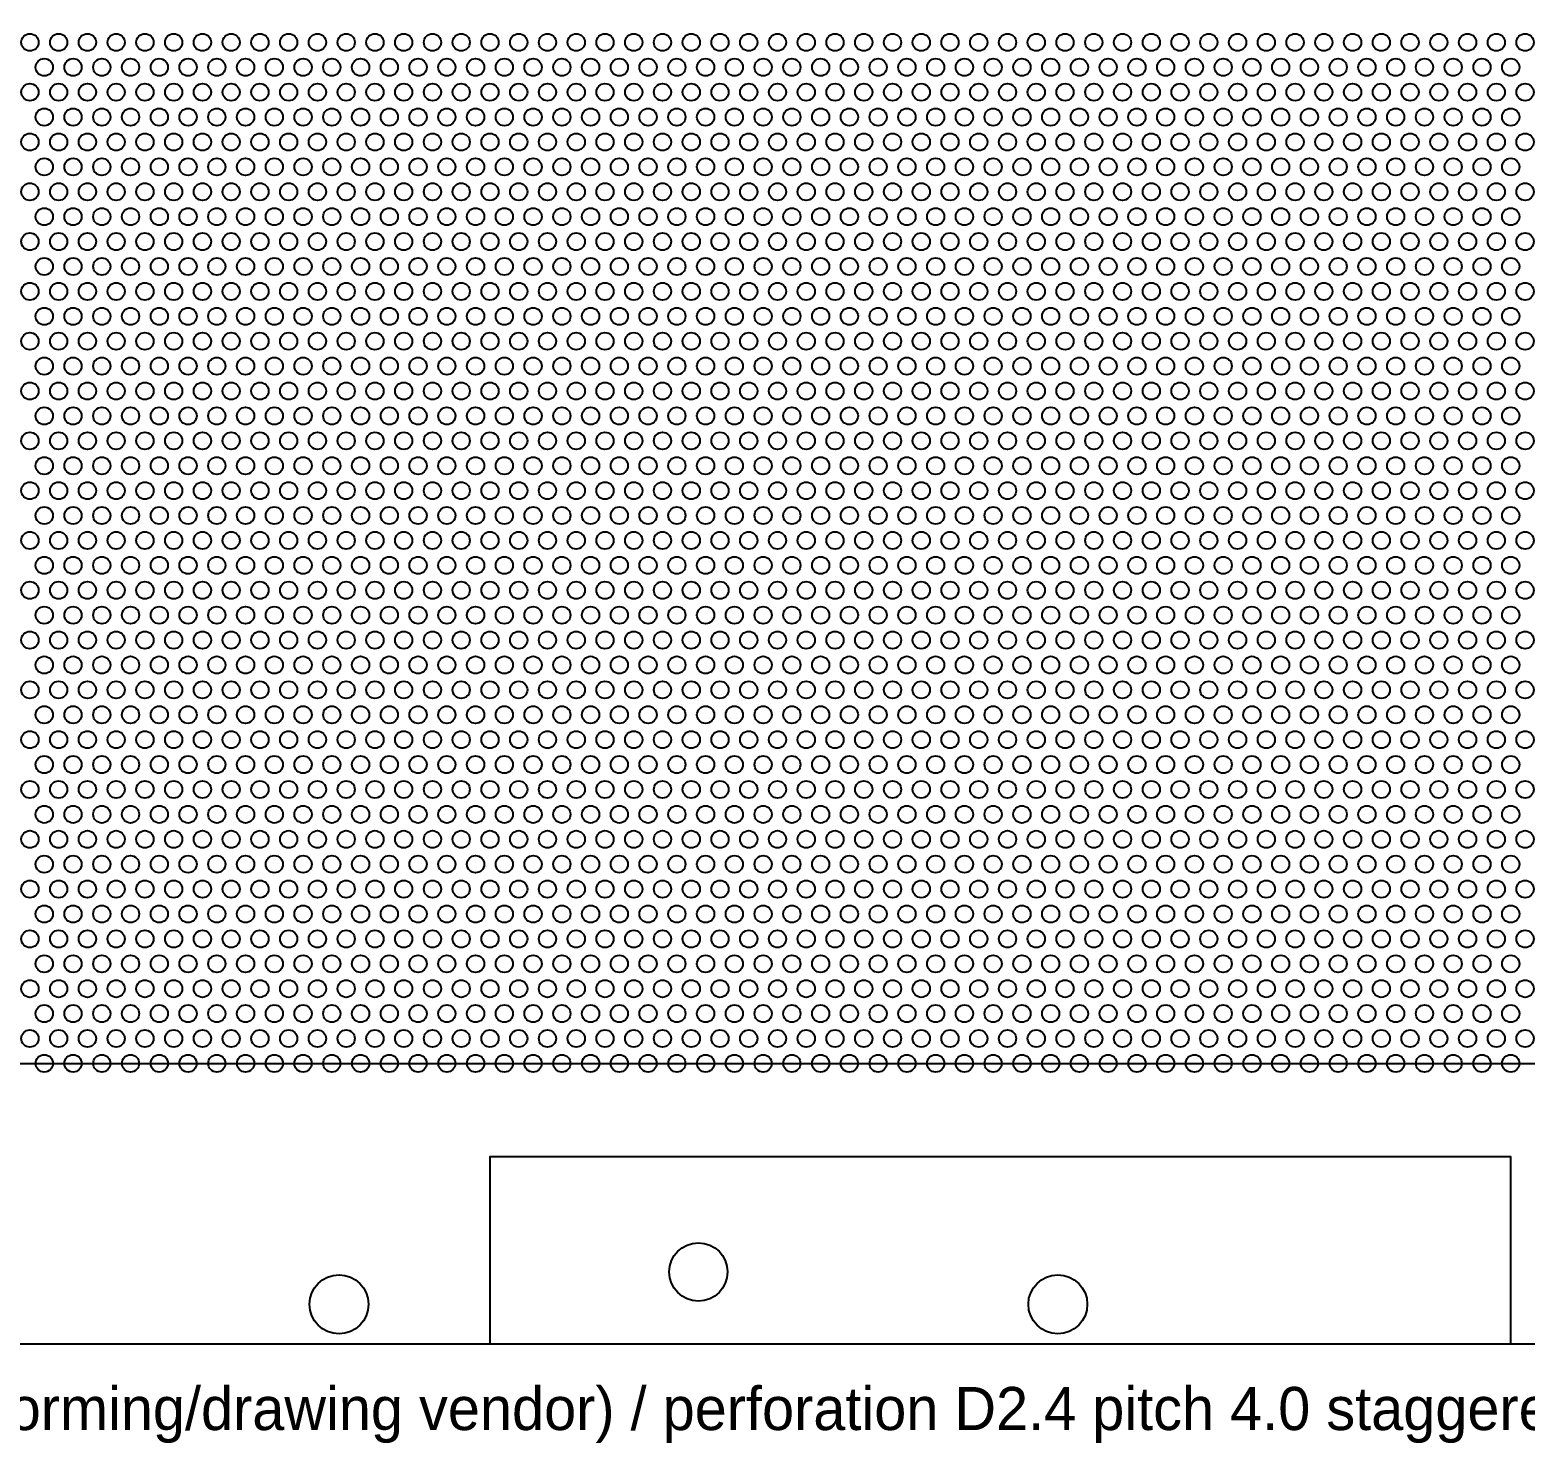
# Model space of a CAD drawing. Header units: millimetres. Extents: x 0 to 3090, y -14 to 415.
# Drawn here: x 2605 to 2813, y -13.8 to 182.8 of the extents above; entities that cross this region are included whole.
import ezdxf

# ---------------------------------------------------------------- set-up
doc = ezdxf.new("R2010")
doc.units = ezdxf.units.MM
for name, color, linetype in [('DOME_LATCH_HOOK_PIN', 3, 'Continuous'), ('DOME_MAGNET', 4, 'Continuous'), ('DOME_OUTLINE', 7, 'Continuous'), ('DOME_PERF_HOLES', 2, 'Continuous'), ('DOME_PERF_ZONE', 5, 'Continuous'), ('DOME_SLOTS', 1, 'Continuous'), ('TEXT_NOTE', 7, 'Continuous')]:
    doc.layers.add(name, color=color, linetype=linetype)

msp = doc.modelspace()

# ---------------------------------------------------------------- linework, layer by layer
at = {"layer": 'DOME_LATCH_HOOK_PIN'}
for centre in [(2648, 5.5), (2748, 5.5)]:
    msp.add_circle(centre, 4.1, dxfattribs=at)
at = {"layer": 'DOME_MAGNET'}
msp.add_circle((2698, 10), 4.05, dxfattribs=at)
at = {"layer": 'DOME_OUTLINE'}
msp.add_line((2450, 0), (2946, 0), dxfattribs=at)
at = {"layer": 'DOME_PERF_HOLES'}
for centre in [(2605, 181.024), (2609, 181.024), (2613, 181.024), (2617, 181.024), (2621, 181.024), (2625, 181.024), (2629, 181.024), (2633, 181.024), (2637, 181.024), (2641, 181.024), (2645, 181.024), (2649, 181.024), (2653, 181.024), (2657, 181.024), (2661, 181.024), (2665, 181.024), (2669, 181.024), (2673, 181.024), (2677, 181.024), (2681, 181.024), (2685, 181.024), (2689, 181.024), (2693, 181.024), (2697, 181.024), (2701, 181.024), (2705, 181.024), (2709, 181.024), (2713, 181.024), (2717, 181.024), (2721, 181.024), (2725, 181.024), (2729, 181.024), (2733, 181.024), (2737, 181.024), (2741, 181.024), (2745, 181.024), (2749, 181.024), (2753, 181.024), (2757, 181.024), (2761, 181.024), (2765, 181.024), (2769, 181.024), (2773, 181.024), (2777, 181.024), (2781, 181.024), (2785, 181.024), (2789, 181.024), (2793, 181.024), (2797, 181.024), (2801, 181.024), (2805, 181.024), (2809, 181.024), (2813, 181.024), (2607, 177.56), (2611, 177.56), (2615, 177.56), (2619, 177.56), (2623, 177.56), (2627, 177.56), (2631, 177.56), (2635, 177.56), (2639, 177.56), (2643, 177.56), (2647, 177.56), (2651, 177.56), (2655, 177.56), (2659, 177.56), (2663, 177.56), (2667, 177.56), (2671, 177.56), (2675, 177.56), (2679, 177.56), (2683, 177.56), (2687, 177.56), (2691, 177.56), (2695, 177.56), (2699, 177.56), (2703, 177.56), (2707, 177.56), (2711, 177.56), (2715, 177.56), (2719, 177.56), (2723, 177.56), (2727, 177.56), (2731, 177.56), (2735, 177.56), (2739, 177.56), (2743, 177.56), (2747, 177.56), (2751, 177.56), (2755, 177.56), (2759, 177.56), (2763, 177.56), (2767, 177.56), (2771, 177.56), (2775, 177.56), (2779, 177.56), (2783, 177.56), (2787, 177.56), (2791, 177.56), (2795, 177.56), (2799, 177.56), (2803, 177.56), (2807, 177.56), (2811, 177.56), (2605, 174.096), (2609, 174.096), (2613, 174.096), (2617, 174.096), (2621, 174.096), (2625, 174.096), (2629, 174.096), (2633, 174.096), (2637, 174.096), (2641, 174.096), (2645, 174.096), (2649, 174.096), (2653, 174.096), (2657, 174.096), (2661, 174.096), (2665, 174.096), (2669, 174.096), (2673, 174.096), (2677, 174.096), (2681, 174.096), (2685, 174.096), (2689, 174.096), (2693, 174.096), (2697, 174.096), (2701, 174.096), (2705, 174.096), (2709, 174.096), (2713, 174.096), (2717, 174.096), (2721, 174.096), (2725, 174.096), (2729, 174.096), (2733, 174.096), (2737, 174.096), (2741, 174.096), (2745, 174.096), (2749, 174.096), (2753, 174.096), (2757, 174.096), (2761, 174.096), (2765, 174.096), (2769, 174.096), (2773, 174.096), (2777, 174.096), (2781, 174.096), (2785, 174.096), (2789, 174.096), (2793, 174.096), (2797, 174.096), (2801, 174.096), (2805, 174.096), (2809, 174.096), (2813, 174.096), (2607, 170.632), (2611, 170.632), (2615, 170.632), (2619, 170.632), (2623, 170.632), (2627, 170.632), (2631, 170.632), (2635, 170.632), (2639, 170.632), (2643, 170.632), (2647, 170.632), (2651, 170.632), (2655, 170.632), (2659, 170.632), (2663, 170.632), (2667, 170.632), (2671, 170.632), (2675, 170.632), (2679, 170.632), (2683, 170.632), (2687, 170.632), (2691, 170.632), (2695, 170.632), (2699, 170.632), (2703, 170.632), (2707, 170.632), (2711, 170.632), (2715, 170.632), (2719, 170.632), (2723, 170.632), (2727, 170.632), (2731, 170.632), (2735, 170.632), (2739, 170.632), (2743, 170.632), (2747, 170.632), (2751, 170.632), (2755, 170.632), (2759, 170.632), (2763, 170.632), (2767, 170.632), (2771, 170.632), (2775, 170.632), (2779, 170.632), (2783, 170.632), (2787, 170.632), (2791, 170.632), (2795, 170.632), (2799, 170.632), (2803, 170.632), (2807, 170.632), (2811, 170.632), (2605, 167.168), (2609, 167.168), (2613, 167.168), (2617, 167.168), (2621, 167.168), (2625, 167.168), (2629, 167.168), (2633, 167.168), (2637, 167.168), (2641, 167.168), (2645, 167.168), (2649, 167.168), (2653, 167.168), (2657, 167.168), (2661, 167.168), (2665, 167.168), (2669, 167.168), (2673, 167.168), (2677, 167.168), (2681, 167.168), (2685, 167.168), (2689, 167.168), (2693, 167.168), (2697, 167.168), (2701, 167.168), (2705, 167.168), (2709, 167.168), (2713, 167.168), (2717, 167.168), (2721, 167.168), (2725, 167.168), (2729, 167.168), (2733, 167.168), (2737, 167.168), (2741, 167.168), (2745, 167.168), (2749, 167.168), (2753, 167.168), (2757, 167.168), (2761, 167.168), (2765, 167.168), (2769, 167.168), (2773, 167.168), (2777, 167.168), (2781, 167.168), (2785, 167.168), (2789, 167.168), (2793, 167.168), (2797, 167.168), (2801, 167.168), (2805, 167.168), (2809, 167.168), (2813, 167.168), (2607, 163.704), (2611, 163.704), (2615, 163.704), (2619, 163.704), (2623, 163.704), (2627, 163.704), (2631, 163.704), (2635, 163.704), (2639, 163.704), (2643, 163.704), (2647, 163.704), (2651, 163.704), (2655, 163.704), (2659, 163.704), (2663, 163.704), (2667, 163.704), (2671, 163.704), (2675, 163.704), (2679, 163.704), (2683, 163.704), (2687, 163.704), (2691, 163.704), (2695, 163.704), (2699, 163.704), (2703, 163.704), (2707, 163.704), (2711, 163.704), (2715, 163.704), (2719, 163.704), (2723, 163.704), (2727, 163.704), (2731, 163.704), (2735, 163.704), (2739, 163.704), (2743, 163.704), (2747, 163.704), (2751, 163.704), (2755, 163.704), (2759, 163.704), (2763, 163.704), (2767, 163.704), (2771, 163.704), (2775, 163.704), (2779, 163.704), (2783, 163.704), (2787, 163.704), (2791, 163.704), (2795, 163.704), (2799, 163.704), (2803, 163.704), (2807, 163.704), (2811, 163.704), (2605, 160.24), (2609, 160.24), (2613, 160.24), (2617, 160.24), (2621, 160.24), (2625, 160.24), (2629, 160.24), (2633, 160.24), (2637, 160.24), (2641, 160.24), (2645, 160.24), (2649, 160.24), (2653, 160.24), (2657, 160.24), (2661, 160.24), (2665, 160.24), (2669, 160.24), (2673, 160.24), (2677, 160.24), (2681, 160.24), (2685, 160.24), (2689, 160.24), (2693, 160.24), (2697, 160.24), (2701, 160.24), (2705, 160.24), (2709, 160.24), (2713, 160.24), (2717, 160.24), (2721, 160.24), (2725, 160.24), (2729, 160.24), (2733, 160.24), (2737, 160.24), (2741, 160.24), (2745, 160.24), (2749, 160.24), (2753, 160.24), (2757, 160.24), (2761, 160.24), (2765, 160.24), (2769, 160.24), (2773, 160.24), (2777, 160.24), (2781, 160.24), (2785, 160.24), (2789, 160.24), (2793, 160.24), (2797, 160.24), (2801, 160.24), (2805, 160.24), (2809, 160.24), (2813, 160.24), (2607, 156.776), (2611, 156.776), (2615, 156.776), (2619, 156.776), (2623, 156.776), (2627, 156.776), (2631, 156.776), (2635, 156.776), (2639, 156.776), (2643, 156.776), (2647, 156.776), (2651, 156.776), (2655, 156.776), (2659, 156.776), (2663, 156.776), (2667, 156.776), (2671, 156.776), (2675, 156.776), (2679, 156.776), (2683, 156.776), (2687, 156.776), (2691, 156.776), (2695, 156.776), (2699, 156.776), (2703, 156.776), (2707, 156.776), (2711, 156.776), (2715, 156.776), (2719, 156.776), (2723, 156.776), (2727, 156.776), (2731, 156.776), (2735, 156.776), (2739, 156.776), (2743, 156.776), (2747, 156.776), (2751, 156.776), (2755, 156.776), (2759, 156.776), (2763, 156.776), (2767, 156.776), (2771, 156.776), (2775, 156.776), (2779, 156.776), (2783, 156.776), (2787, 156.776), (2791, 156.776), (2795, 156.776), (2799, 156.776), (2803, 156.776), (2807, 156.776), (2811, 156.776), (2605, 153.312), (2609, 153.312), (2613, 153.312), (2617, 153.312), (2621, 153.312), (2625, 153.312), (2629, 153.312), (2633, 153.312), (2637, 153.312), (2641, 153.312), (2645, 153.312), (2649, 153.312), (2653, 153.312), (2657, 153.312), (2661, 153.312), (2665, 153.312), (2669, 153.312), (2673, 153.312), (2677, 153.312), (2681, 153.312), (2685, 153.312), (2689, 153.312), (2693, 153.312), (2697, 153.312), (2701, 153.312), (2705, 153.312), (2709, 153.312), (2713, 153.312), (2717, 153.312), (2721, 153.312), (2725, 153.312), (2729, 153.312), (2733, 153.312), (2737, 153.312), (2741, 153.312), (2745, 153.312), (2749, 153.312), (2753, 153.312), (2757, 153.312), (2761, 153.312), (2765, 153.312), (2769, 153.312), (2773, 153.312), (2777, 153.312), (2781, 153.312), (2785, 153.312), (2789, 153.312), (2793, 153.312), (2797, 153.312), (2801, 153.312), (2805, 153.312), (2809, 153.312), (2813, 153.312), (2607, 149.848), (2611, 149.848), (2615, 149.848), (2619, 149.848), (2623, 149.848), (2627, 149.848), (2631, 149.848), (2635, 149.848), (2639, 149.848), (2643, 149.848), (2647, 149.848), (2651, 149.848), (2655, 149.848), (2659, 149.848), (2663, 149.848), (2667, 149.848), (2671, 149.848), (2675, 149.848), (2679, 149.848), (2683, 149.848), (2687, 149.848), (2691, 149.848), (2695, 149.848), (2699, 149.848), (2703, 149.848), (2707, 149.848), (2711, 149.848), (2715, 149.848), (2719, 149.848), (2723, 149.848), (2727, 149.848), (2731, 149.848), (2735, 149.848), (2739, 149.848), (2743, 149.848), (2747, 149.848), (2751, 149.848), (2755, 149.848), (2759, 149.848), (2763, 149.848), (2767, 149.848), (2771, 149.848), (2775, 149.848), (2779, 149.848), (2783, 149.848), (2787, 149.848), (2791, 149.848), (2795, 149.848), (2799, 149.848), (2803, 149.848), (2807, 149.848), (2811, 149.848), (2605, 146.384), (2609, 146.384), (2613, 146.384), (2617, 146.384), (2621, 146.384), (2625, 146.384), (2629, 146.384), (2633, 146.384), (2637, 146.384), (2641, 146.384), (2645, 146.384), (2649, 146.384), (2653, 146.384), (2657, 146.384), (2661, 146.384), (2665, 146.384), (2669, 146.384), (2673, 146.384), (2677, 146.384), (2681, 146.384), (2685, 146.384), (2689, 146.384), (2693, 146.384), (2697, 146.384), (2701, 146.384), (2705, 146.384), (2709, 146.384), (2713, 146.384), (2717, 146.384), (2721, 146.384), (2725, 146.384), (2729, 146.384), (2733, 146.384), (2737, 146.384), (2741, 146.384), (2745, 146.384), (2749, 146.384), (2753, 146.384), (2757, 146.384), (2761, 146.384), (2765, 146.384), (2769, 146.384), (2773, 146.384), (2777, 146.384), (2781, 146.384), (2785, 146.384), (2789, 146.384), (2793, 146.384), (2797, 146.384), (2801, 146.384), (2805, 146.384), (2809, 146.384), (2813, 146.384), (2607, 142.92), (2611, 142.92), (2615, 142.92), (2619, 142.92), (2623, 142.92), (2627, 142.92), (2631, 142.92), (2635, 142.92), (2639, 142.92), (2643, 142.92), (2647, 142.92), (2651, 142.92), (2655, 142.92), (2659, 142.92), (2663, 142.92), (2667, 142.92), (2671, 142.92), (2675, 142.92), (2679, 142.92), (2683, 142.92), (2687, 142.92), (2691, 142.92), (2695, 142.92), (2699, 142.92), (2703, 142.92), (2707, 142.92), (2711, 142.92), (2715, 142.92), (2719, 142.92), (2723, 142.92), (2727, 142.92), (2731, 142.92), (2735, 142.92), (2739, 142.92), (2743, 142.92), (2747, 142.92), (2751, 142.92), (2755, 142.92), (2759, 142.92), (2763, 142.92), (2767, 142.92), (2771, 142.92), (2775, 142.92), (2779, 142.92), (2783, 142.92), (2787, 142.92), (2791, 142.92), (2795, 142.92), (2799, 142.92), (2803, 142.92), (2807, 142.92), (2811, 142.92), (2605, 139.456), (2609, 139.456), (2613, 139.456), (2617, 139.456), (2621, 139.456), (2625, 139.456), (2629, 139.456), (2633, 139.456), (2637, 139.456), (2641, 139.456), (2645, 139.456), (2649, 139.456), (2653, 139.456), (2657, 139.456), (2661, 139.456), (2665, 139.456), (2669, 139.456), (2673, 139.456), (2677, 139.456), (2681, 139.456), (2685, 139.456), (2689, 139.456), (2693, 139.456), (2697, 139.456), (2701, 139.456), (2705, 139.456), (2709, 139.456), (2713, 139.456), (2717, 139.456), (2721, 139.456), (2725, 139.456), (2729, 139.456), (2733, 139.456), (2737, 139.456), (2741, 139.456), (2745, 139.456), (2749, 139.456), (2753, 139.456), (2757, 139.456), (2761, 139.456), (2765, 139.456), (2769, 139.456), (2773, 139.456), (2777, 139.456), (2781, 139.456), (2785, 139.456), (2789, 139.456), (2793, 139.456), (2797, 139.456), (2801, 139.456), (2805, 139.456), (2809, 139.456), (2813, 139.456), (2607, 135.992), (2611, 135.992), (2615, 135.992), (2619, 135.992), (2623, 135.992), (2627, 135.992), (2631, 135.992), (2635, 135.992), (2639, 135.992), (2643, 135.992), (2647, 135.992), (2651, 135.992), (2655, 135.992), (2659, 135.992), (2663, 135.992), (2667, 135.992), (2671, 135.992), (2675, 135.992), (2679, 135.992), (2683, 135.992), (2687, 135.992), (2691, 135.992), (2695, 135.992), (2699, 135.992), (2703, 135.992), (2707, 135.992), (2711, 135.992), (2715, 135.992), (2719, 135.992), (2723, 135.992), (2727, 135.992), (2731, 135.992), (2735, 135.992), (2739, 135.992), (2743, 135.992), (2747, 135.992), (2751, 135.992), (2755, 135.992), (2759, 135.992), (2763, 135.992), (2767, 135.992), (2771, 135.992), (2775, 135.992), (2779, 135.992), (2783, 135.992), (2787, 135.992), (2791, 135.992), (2795, 135.992), (2799, 135.992), (2803, 135.992), (2807, 135.992), (2811, 135.992), (2605, 132.528), (2609, 132.528), (2613, 132.528), (2617, 132.528), (2621, 132.528), (2625, 132.528), (2629, 132.528), (2633, 132.528), (2637, 132.528), (2641, 132.528), (2645, 132.528), (2649, 132.528), (2653, 132.528), (2657, 132.528), (2661, 132.528), (2665, 132.528), (2669, 132.528), (2673, 132.528), (2677, 132.528), (2681, 132.528), (2685, 132.528), (2689, 132.528), (2693, 132.528), (2697, 132.528), (2701, 132.528), (2705, 132.528), (2709, 132.528), (2713, 132.528), (2717, 132.528), (2721, 132.528), (2725, 132.528), (2729, 132.528), (2733, 132.528), (2737, 132.528), (2741, 132.528), (2745, 132.528), (2749, 132.528), (2753, 132.528), (2757, 132.528), (2761, 132.528), (2765, 132.528), (2769, 132.528), (2773, 132.528), (2777, 132.528), (2781, 132.528), (2785, 132.528), (2789, 132.528), (2793, 132.528), (2797, 132.528), (2801, 132.528), (2805, 132.528), (2809, 132.528), (2813, 132.528), (2607, 129.064), (2611, 129.064), (2615, 129.064), (2619, 129.064), (2623, 129.064), (2627, 129.064), (2631, 129.064), (2635, 129.064), (2639, 129.064), (2643, 129.064), (2647, 129.064), (2651, 129.064), (2655, 129.064), (2659, 129.064), (2663, 129.064), (2667, 129.064), (2671, 129.064), (2675, 129.064), (2679, 129.064), (2683, 129.064), (2687, 129.064), (2691, 129.064), (2695, 129.064), (2699, 129.064), (2703, 129.064), (2707, 129.064), (2711, 129.064), (2715, 129.064), (2719, 129.064), (2723, 129.064), (2727, 129.064), (2731, 129.064), (2735, 129.064), (2739, 129.064), (2743, 129.064), (2747, 129.064), (2751, 129.064), (2755, 129.064), (2759, 129.064), (2763, 129.064), (2767, 129.064), (2771, 129.064), (2775, 129.064), (2779, 129.064), (2783, 129.064), (2787, 129.064), (2791, 129.064), (2795, 129.064), (2799, 129.064), (2803, 129.064), (2807, 129.064), (2811, 129.064), (2605, 125.6), (2609, 125.6), (2613, 125.6), (2617, 125.6), (2621, 125.6), (2625, 125.6), (2629, 125.6), (2633, 125.6), (2637, 125.6), (2641, 125.6), (2645, 125.6), (2649, 125.6), (2653, 125.6), (2657, 125.6), (2661, 125.6), (2665, 125.6), (2669, 125.6), (2673, 125.6), (2677, 125.6), (2681, 125.6), (2685, 125.6), (2689, 125.6), (2693, 125.6), (2697, 125.6), (2701, 125.6), (2705, 125.6), (2709, 125.6), (2713, 125.6), (2717, 125.6), (2721, 125.6), (2725, 125.6), (2729, 125.6), (2733, 125.6), (2737, 125.6), (2741, 125.6), (2745, 125.6), (2749, 125.6), (2753, 125.6), (2757, 125.6), (2761, 125.6), (2765, 125.6), (2769, 125.6), (2773, 125.6), (2777, 125.6), (2781, 125.6), (2785, 125.6), (2789, 125.6), (2793, 125.6), (2797, 125.6), (2801, 125.6), (2805, 125.6), (2809, 125.6), (2813, 125.6), (2607, 122.136), (2611, 122.136), (2615, 122.136), (2619, 122.136), (2623, 122.136), (2627, 122.136), (2631, 122.136), (2635, 122.136), (2639, 122.136), (2643, 122.136), (2647, 122.136), (2651, 122.136), (2655, 122.136), (2659, 122.136), (2663, 122.136), (2667, 122.136), (2671, 122.136), (2675, 122.136), (2679, 122.136), (2683, 122.136), (2687, 122.136), (2691, 122.136), (2695, 122.136), (2699, 122.136), (2703, 122.136), (2707, 122.136), (2711, 122.136), (2715, 122.136), (2719, 122.136), (2723, 122.136), (2727, 122.136), (2731, 122.136), (2735, 122.136), (2739, 122.136), (2743, 122.136), (2747, 122.136), (2751, 122.136), (2755, 122.136), (2759, 122.136), (2763, 122.136), (2767, 122.136), (2771, 122.136), (2775, 122.136), (2779, 122.136), (2783, 122.136), (2787, 122.136), (2791, 122.136), (2795, 122.136), (2799, 122.136), (2803, 122.136), (2807, 122.136), (2811, 122.136), (2605, 118.672), (2609, 118.672), (2613, 118.672), (2617, 118.672), (2621, 118.672), (2625, 118.672), (2629, 118.672), (2633, 118.672), (2637, 118.672), (2641, 118.672), (2645, 118.672), (2649, 118.672), (2653, 118.672), (2657, 118.672), (2661, 118.672), (2665, 118.672), (2669, 118.672), (2673, 118.672), (2677, 118.672), (2681, 118.672), (2685, 118.672), (2689, 118.672), (2693, 118.672), (2697, 118.672), (2701, 118.672), (2705, 118.672), (2709, 118.672), (2713, 118.672), (2717, 118.672), (2721, 118.672), (2725, 118.672), (2729, 118.672), (2733, 118.672), (2737, 118.672), (2741, 118.672), (2745, 118.672), (2749, 118.672), (2753, 118.672), (2757, 118.672), (2761, 118.672), (2765, 118.672), (2769, 118.672), (2773, 118.672), (2777, 118.672), (2781, 118.672), (2785, 118.672), (2789, 118.672), (2793, 118.672), (2797, 118.672), (2801, 118.672), (2805, 118.672), (2809, 118.672), (2813, 118.672), (2607, 115.208), (2611, 115.208), (2615, 115.208), (2619, 115.208), (2623, 115.208), (2627, 115.208), (2631, 115.208), (2635, 115.208), (2639, 115.208), (2643, 115.208), (2647, 115.208), (2651, 115.208), (2655, 115.208), (2659, 115.208), (2663, 115.208), (2667, 115.208), (2671, 115.208), (2675, 115.208), (2679, 115.208), (2683, 115.208), (2687, 115.208), (2691, 115.208), (2695, 115.208), (2699, 115.208), (2703, 115.208), (2707, 115.208), (2711, 115.208), (2715, 115.208), (2719, 115.208), (2723, 115.208), (2727, 115.208), (2731, 115.208), (2735, 115.208), (2739, 115.208), (2743, 115.208), (2747, 115.208), (2751, 115.208), (2755, 115.208), (2759, 115.208), (2763, 115.208), (2767, 115.208), (2771, 115.208), (2775, 115.208), (2779, 115.208), (2783, 115.208), (2787, 115.208), (2791, 115.208), (2795, 115.208), (2799, 115.208), (2803, 115.208), (2807, 115.208), (2811, 115.208), (2605, 111.744), (2609, 111.744), (2613, 111.744), (2617, 111.744), (2621, 111.744), (2625, 111.744), (2629, 111.744), (2633, 111.744), (2637, 111.744), (2641, 111.744), (2645, 111.744), (2649, 111.744), (2653, 111.744), (2657, 111.744), (2661, 111.744), (2665, 111.744), (2669, 111.744), (2673, 111.744), (2677, 111.744), (2681, 111.744), (2685, 111.744), (2689, 111.744), (2693, 111.744), (2697, 111.744), (2701, 111.744), (2705, 111.744), (2709, 111.744), (2713, 111.744), (2717, 111.744), (2721, 111.744), (2725, 111.744), (2729, 111.744), (2733, 111.744), (2737, 111.744), (2741, 111.744), (2745, 111.744), (2749, 111.744), (2753, 111.744), (2757, 111.744), (2761, 111.744), (2765, 111.744), (2769, 111.744), (2773, 111.744), (2777, 111.744), (2781, 111.744), (2785, 111.744), (2789, 111.744), (2793, 111.744), (2797, 111.744), (2801, 111.744), (2805, 111.744), (2809, 111.744), (2813, 111.744), (2607, 108.28), (2611, 108.28), (2615, 108.28), (2619, 108.28), (2623, 108.28), (2627, 108.28), (2631, 108.28), (2635, 108.28), (2639, 108.28), (2643, 108.28), (2647, 108.28), (2651, 108.28), (2655, 108.28), (2659, 108.28), (2663, 108.28), (2667, 108.28), (2671, 108.28), (2675, 108.28), (2679, 108.28), (2683, 108.28), (2687, 108.28), (2691, 108.28), (2695, 108.28), (2699, 108.28), (2703, 108.28), (2707, 108.28), (2711, 108.28), (2715, 108.28), (2719, 108.28), (2723, 108.28), (2727, 108.28), (2731, 108.28), (2735, 108.28), (2739, 108.28), (2743, 108.28), (2747, 108.28), (2751, 108.28), (2755, 108.28), (2759, 108.28), (2763, 108.28), (2767, 108.28), (2771, 108.28), (2775, 108.28), (2779, 108.28), (2783, 108.28), (2787, 108.28), (2791, 108.28), (2795, 108.28), (2799, 108.28), (2803, 108.28), (2807, 108.28), (2811, 108.28), (2605, 104.816), (2609, 104.816), (2613, 104.816), (2617, 104.816), (2621, 104.816), (2625, 104.816), (2629, 104.816), (2633, 104.816), (2637, 104.816), (2641, 104.816), (2645, 104.816), (2649, 104.816), (2653, 104.816), (2657, 104.816), (2661, 104.816), (2665, 104.816), (2669, 104.816), (2673, 104.816), (2677, 104.816), (2681, 104.816), (2685, 104.816), (2689, 104.816), (2693, 104.816), (2697, 104.816), (2701, 104.816), (2705, 104.816), (2709, 104.816), (2713, 104.816), (2717, 104.816), (2721, 104.816), (2725, 104.816), (2729, 104.816), (2733, 104.816), (2737, 104.816), (2741, 104.816), (2745, 104.816), (2749, 104.816), (2753, 104.816), (2757, 104.816), (2761, 104.816), (2765, 104.816), (2769, 104.816), (2773, 104.816), (2777, 104.816), (2781, 104.816), (2785, 104.816), (2789, 104.816), (2793, 104.816), (2797, 104.816), (2801, 104.816), (2805, 104.816), (2809, 104.816), (2813, 104.816), (2607, 101.352), (2611, 101.352), (2615, 101.352), (2619, 101.352), (2623, 101.352), (2627, 101.352), (2631, 101.352), (2635, 101.352), (2639, 101.352), (2643, 101.352), (2647, 101.352), (2651, 101.352), (2655, 101.352), (2659, 101.352), (2663, 101.352), (2667, 101.352), (2671, 101.352), (2675, 101.352), (2679, 101.352), (2683, 101.352), (2687, 101.352), (2691, 101.352), (2695, 101.352), (2699, 101.352), (2703, 101.352), (2707, 101.352), (2711, 101.352), (2715, 101.352), (2719, 101.352), (2723, 101.352), (2727, 101.352), (2731, 101.352), (2735, 101.352), (2739, 101.352), (2743, 101.352), (2747, 101.352), (2751, 101.352), (2755, 101.352), (2759, 101.352), (2763, 101.352), (2767, 101.352), (2771, 101.352), (2775, 101.352), (2779, 101.352), (2783, 101.352), (2787, 101.352), (2791, 101.352), (2795, 101.352), (2799, 101.352), (2803, 101.352), (2807, 101.352), (2811, 101.352), (2605, 97.888), (2609, 97.888), (2613, 97.888), (2617, 97.888), (2621, 97.888), (2625, 97.888), (2629, 97.888), (2633, 97.888), (2637, 97.888), (2641, 97.888), (2645, 97.888), (2649, 97.888), (2653, 97.888), (2657, 97.888), (2661, 97.888), (2665, 97.888), (2669, 97.888), (2673, 97.888), (2677, 97.888), (2681, 97.888), (2685, 97.888), (2689, 97.888), (2693, 97.888), (2697, 97.888), (2701, 97.888), (2705, 97.888), (2709, 97.888), (2713, 97.888), (2717, 97.888), (2721, 97.888), (2725, 97.888), (2729, 97.888), (2733, 97.888), (2737, 97.888), (2741, 97.888), (2745, 97.888), (2749, 97.888), (2753, 97.888), (2757, 97.888), (2761, 97.888), (2765, 97.888), (2769, 97.888), (2773, 97.888), (2777, 97.888), (2781, 97.888), (2785, 97.888), (2789, 97.888), (2793, 97.888), (2797, 97.888), (2801, 97.888), (2805, 97.888), (2809, 97.888), (2813, 97.888), (2607, 94.424), (2611, 94.424), (2615, 94.424), (2619, 94.424), (2623, 94.424), (2627, 94.424), (2631, 94.424), (2635, 94.424), (2639, 94.424), (2643, 94.424), (2647, 94.424), (2651, 94.424), (2655, 94.424), (2659, 94.424), (2663, 94.424), (2667, 94.424), (2671, 94.424), (2675, 94.424), (2679, 94.424), (2683, 94.424), (2687, 94.424), (2691, 94.424), (2695, 94.424), (2699, 94.424), (2703, 94.424), (2707, 94.424), (2711, 94.424), (2715, 94.424), (2719, 94.424), (2723, 94.424), (2727, 94.424), (2731, 94.424), (2735, 94.424), (2739, 94.424), (2743, 94.424), (2747, 94.424), (2751, 94.424), (2755, 94.424), (2759, 94.424), (2763, 94.424), (2767, 94.424), (2771, 94.424), (2775, 94.424), (2779, 94.424), (2783, 94.424), (2787, 94.424), (2791, 94.424), (2795, 94.424), (2799, 94.424), (2803, 94.424), (2807, 94.424), (2811, 94.424), (2605, 90.96), (2609, 90.96), (2613, 90.96), (2617, 90.96), (2621, 90.96), (2625, 90.96), (2629, 90.96), (2633, 90.96), (2637, 90.96), (2641, 90.96), (2645, 90.96), (2649, 90.96), (2653, 90.96), (2657, 90.96), (2661, 90.96), (2665, 90.96), (2669, 90.96), (2673, 90.96), (2677, 90.96), (2681, 90.96), (2685, 90.96), (2689, 90.96), (2693, 90.96), (2697, 90.96), (2701, 90.96), (2705, 90.96), (2709, 90.96), (2713, 90.96), (2717, 90.96), (2721, 90.96), (2725, 90.96), (2729, 90.96), (2733, 90.96), (2737, 90.96), (2741, 90.96), (2745, 90.96), (2749, 90.96), (2753, 90.96), (2757, 90.96), (2761, 90.96), (2765, 90.96), (2769, 90.96), (2773, 90.96), (2777, 90.96), (2781, 90.96), (2785, 90.96), (2789, 90.96), (2793, 90.96), (2797, 90.96), (2801, 90.96), (2805, 90.96), (2809, 90.96), (2813, 90.96), (2607, 87.496), (2611, 87.496), (2615, 87.496), (2619, 87.496), (2623, 87.496), (2627, 87.496), (2631, 87.496), (2635, 87.496), (2639, 87.496), (2643, 87.496), (2647, 87.496), (2651, 87.496), (2655, 87.496), (2659, 87.496), (2663, 87.496), (2667, 87.496), (2671, 87.496), (2675, 87.496), (2679, 87.496), (2683, 87.496), (2687, 87.496), (2691, 87.496), (2695, 87.496), (2699, 87.496), (2703, 87.496), (2707, 87.496), (2711, 87.496), (2715, 87.496), (2719, 87.496), (2723, 87.496), (2727, 87.496), (2731, 87.496), (2735, 87.496), (2739, 87.496), (2743, 87.496), (2747, 87.496), (2751, 87.496), (2755, 87.496), (2759, 87.496), (2763, 87.496), (2767, 87.496), (2771, 87.496), (2775, 87.496), (2779, 87.496), (2783, 87.496), (2787, 87.496), (2791, 87.496), (2795, 87.496), (2799, 87.496), (2803, 87.496), (2807, 87.496), (2811, 87.496), (2605, 84.032), (2609, 84.032), (2613, 84.032), (2617, 84.032), (2621, 84.032), (2625, 84.032), (2629, 84.032), (2633, 84.032), (2637, 84.032), (2641, 84.032), (2645, 84.032), (2649, 84.032), (2653, 84.032), (2657, 84.032), (2661, 84.032), (2665, 84.032), (2669, 84.032), (2673, 84.032), (2677, 84.032), (2681, 84.032), (2685, 84.032), (2689, 84.032), (2693, 84.032), (2697, 84.032), (2701, 84.032), (2705, 84.032), (2709, 84.032), (2713, 84.032), (2717, 84.032), (2721, 84.032), (2725, 84.032), (2729, 84.032), (2733, 84.032), (2737, 84.032), (2741, 84.032), (2745, 84.032), (2749, 84.032), (2753, 84.032), (2757, 84.032), (2761, 84.032), (2765, 84.032), (2769, 84.032), (2773, 84.032), (2777, 84.032), (2781, 84.032), (2785, 84.032), (2789, 84.032), (2793, 84.032), (2797, 84.032), (2801, 84.032), (2805, 84.032), (2809, 84.032), (2813, 84.032), (2607, 80.568), (2611, 80.568), (2615, 80.568), (2619, 80.568), (2623, 80.568), (2627, 80.568), (2631, 80.568), (2635, 80.568), (2639, 80.568), (2643, 80.568), (2647, 80.568), (2651, 80.568), (2655, 80.568), (2659, 80.568), (2663, 80.568), (2667, 80.568), (2671, 80.568), (2675, 80.568), (2679, 80.568), (2683, 80.568), (2687, 80.568), (2691, 80.568), (2695, 80.568), (2699, 80.568), (2703, 80.568), (2707, 80.568), (2711, 80.568), (2715, 80.568), (2719, 80.568), (2723, 80.568), (2727, 80.568), (2731, 80.568), (2735, 80.568), (2739, 80.568), (2743, 80.568), (2747, 80.568), (2751, 80.568), (2755, 80.568), (2759, 80.568), (2763, 80.568), (2767, 80.568), (2771, 80.568), (2775, 80.568), (2779, 80.568), (2783, 80.568), (2787, 80.568), (2791, 80.568), (2795, 80.568), (2799, 80.568), (2803, 80.568), (2807, 80.568), (2811, 80.568), (2605, 77.104), (2609, 77.104), (2613, 77.104), (2617, 77.104), (2621, 77.104), (2625, 77.104), (2629, 77.104), (2633, 77.104), (2637, 77.104), (2641, 77.104), (2645, 77.104), (2649, 77.104), (2653, 77.104), (2657, 77.104), (2661, 77.104), (2665, 77.104), (2669, 77.104), (2673, 77.104), (2677, 77.104), (2681, 77.104), (2685, 77.104), (2689, 77.104), (2693, 77.104), (2697, 77.104), (2701, 77.104), (2705, 77.104), (2709, 77.104), (2713, 77.104), (2717, 77.104), (2721, 77.104), (2725, 77.104), (2729, 77.104), (2733, 77.104), (2737, 77.104), (2741, 77.104), (2745, 77.104), (2749, 77.104), (2753, 77.104), (2757, 77.104), (2761, 77.104), (2765, 77.104), (2769, 77.104), (2773, 77.104), (2777, 77.104), (2781, 77.104), (2785, 77.104), (2789, 77.104), (2793, 77.104), (2797, 77.104), (2801, 77.104), (2805, 77.104), (2809, 77.104), (2813, 77.104), (2607, 73.64), (2611, 73.64), (2615, 73.64), (2619, 73.64), (2623, 73.64), (2627, 73.64), (2631, 73.64), (2635, 73.64), (2639, 73.64), (2643, 73.64), (2647, 73.64), (2651, 73.64), (2655, 73.64), (2659, 73.64), (2663, 73.64), (2667, 73.64), (2671, 73.64), (2675, 73.64), (2679, 73.64), (2683, 73.64), (2687, 73.64), (2691, 73.64), (2695, 73.64), (2699, 73.64), (2703, 73.64), (2707, 73.64), (2711, 73.64), (2715, 73.64), (2719, 73.64), (2723, 73.64), (2727, 73.64), (2731, 73.64), (2735, 73.64), (2739, 73.64), (2743, 73.64), (2747, 73.64), (2751, 73.64), (2755, 73.64), (2759, 73.64), (2763, 73.64), (2767, 73.64), (2771, 73.64), (2775, 73.64), (2779, 73.64), (2783, 73.64), (2787, 73.64), (2791, 73.64), (2795, 73.64), (2799, 73.64), (2803, 73.64), (2807, 73.64), (2811, 73.64), (2605, 70.176), (2609, 70.176), (2613, 70.176), (2617, 70.176), (2621, 70.176), (2625, 70.176), (2629, 70.176), (2633, 70.176), (2637, 70.176), (2641, 70.176), (2645, 70.176), (2649, 70.176), (2653, 70.176), (2657, 70.176), (2661, 70.176), (2665, 70.176), (2669, 70.176), (2673, 70.176), (2677, 70.176), (2681, 70.176), (2685, 70.176), (2689, 70.176), (2693, 70.176), (2697, 70.176), (2701, 70.176), (2705, 70.176), (2709, 70.176), (2713, 70.176), (2717, 70.176), (2721, 70.176), (2725, 70.176), (2729, 70.176), (2733, 70.176), (2737, 70.176), (2741, 70.176), (2745, 70.176), (2749, 70.176), (2753, 70.176), (2757, 70.176), (2761, 70.176), (2765, 70.176), (2769, 70.176), (2773, 70.176), (2777, 70.176), (2781, 70.176), (2785, 70.176), (2789, 70.176), (2793, 70.176), (2797, 70.176), (2801, 70.176), (2805, 70.176), (2809, 70.176), (2813, 70.176), (2607, 66.712), (2611, 66.712), (2615, 66.712), (2619, 66.712), (2623, 66.712), (2627, 66.712), (2631, 66.712), (2635, 66.712), (2639, 66.712), (2643, 66.712), (2647, 66.712), (2651, 66.712), (2655, 66.712), (2659, 66.712), (2663, 66.712), (2667, 66.712), (2671, 66.712), (2675, 66.712), (2679, 66.712), (2683, 66.712), (2687, 66.712), (2691, 66.712), (2695, 66.712), (2699, 66.712), (2703, 66.712), (2707, 66.712), (2711, 66.712), (2715, 66.712), (2719, 66.712), (2723, 66.712), (2727, 66.712), (2731, 66.712), (2735, 66.712), (2739, 66.712), (2743, 66.712), (2747, 66.712), (2751, 66.712), (2755, 66.712), (2759, 66.712), (2763, 66.712), (2767, 66.712), (2771, 66.712), (2775, 66.712), (2779, 66.712), (2783, 66.712), (2787, 66.712), (2791, 66.712), (2795, 66.712), (2799, 66.712), (2803, 66.712), (2807, 66.712), (2811, 66.712), (2605, 63.248), (2609, 63.248), (2613, 63.248), (2617, 63.248), (2621, 63.248), (2625, 63.248), (2629, 63.248), (2633, 63.248), (2637, 63.248), (2641, 63.248), (2645, 63.248), (2649, 63.248), (2653, 63.248), (2657, 63.248), (2661, 63.248), (2665, 63.248), (2669, 63.248), (2673, 63.248), (2677, 63.248), (2681, 63.248), (2685, 63.248), (2689, 63.248), (2693, 63.248), (2697, 63.248), (2701, 63.248), (2705, 63.248), (2709, 63.248), (2713, 63.248), (2717, 63.248), (2721, 63.248), (2725, 63.248), (2729, 63.248), (2733, 63.248), (2737, 63.248), (2741, 63.248), (2745, 63.248), (2749, 63.248), (2753, 63.248), (2757, 63.248), (2761, 63.248), (2765, 63.248), (2769, 63.248), (2773, 63.248), (2777, 63.248), (2781, 63.248), (2785, 63.248), (2789, 63.248), (2793, 63.248), (2797, 63.248), (2801, 63.248), (2805, 63.248), (2809, 63.248), (2813, 63.248), (2607, 59.784), (2611, 59.784), (2615, 59.784), (2619, 59.784), (2623, 59.784), (2627, 59.784), (2631, 59.784), (2635, 59.784), (2639, 59.784), (2643, 59.784), (2647, 59.784), (2651, 59.784), (2655, 59.784), (2659, 59.784), (2663, 59.784), (2667, 59.784), (2671, 59.784), (2675, 59.784), (2679, 59.784), (2683, 59.784), (2687, 59.784), (2691, 59.784), (2695, 59.784), (2699, 59.784), (2703, 59.784), (2707, 59.784), (2711, 59.784), (2715, 59.784), (2719, 59.784), (2723, 59.784), (2727, 59.784), (2731, 59.784), (2735, 59.784), (2739, 59.784), (2743, 59.784), (2747, 59.784), (2751, 59.784), (2755, 59.784), (2759, 59.784), (2763, 59.784), (2767, 59.784), (2771, 59.784), (2775, 59.784), (2779, 59.784), (2783, 59.784), (2787, 59.784), (2791, 59.784), (2795, 59.784), (2799, 59.784), (2803, 59.784), (2807, 59.784), (2811, 59.784), (2605, 56.32), (2609, 56.32), (2613, 56.32), (2617, 56.32), (2621, 56.32), (2625, 56.32), (2629, 56.32), (2633, 56.32), (2637, 56.32), (2641, 56.32), (2645, 56.32), (2649, 56.32), (2653, 56.32), (2657, 56.32), (2661, 56.32), (2665, 56.32), (2669, 56.32), (2673, 56.32), (2677, 56.32), (2681, 56.32), (2685, 56.32), (2689, 56.32), (2693, 56.32), (2697, 56.32), (2701, 56.32), (2705, 56.32), (2709, 56.32), (2713, 56.32), (2717, 56.32), (2721, 56.32), (2725, 56.32), (2729, 56.32), (2733, 56.32), (2737, 56.32), (2741, 56.32), (2745, 56.32), (2749, 56.32), (2753, 56.32), (2757, 56.32), (2761, 56.32), (2765, 56.32), (2769, 56.32), (2773, 56.32), (2777, 56.32), (2781, 56.32), (2785, 56.32), (2789, 56.32), (2793, 56.32), (2797, 56.32), (2801, 56.32), (2805, 56.32), (2809, 56.32), (2813, 56.32), (2607, 52.856), (2611, 52.856), (2615, 52.856), (2619, 52.856), (2623, 52.856), (2627, 52.856), (2631, 52.856), (2635, 52.856), (2639, 52.856), (2643, 52.856), (2647, 52.856), (2651, 52.856), (2655, 52.856), (2659, 52.856), (2663, 52.856), (2667, 52.856), (2671, 52.856), (2675, 52.856), (2679, 52.856), (2683, 52.856), (2687, 52.856), (2691, 52.856), (2695, 52.856), (2699, 52.856), (2703, 52.856), (2707, 52.856), (2711, 52.856), (2715, 52.856), (2719, 52.856), (2723, 52.856), (2727, 52.856), (2731, 52.856), (2735, 52.856), (2739, 52.856), (2743, 52.856), (2747, 52.856), (2751, 52.856), (2755, 52.856), (2759, 52.856), (2763, 52.856), (2767, 52.856), (2771, 52.856), (2775, 52.856), (2779, 52.856), (2783, 52.856), (2787, 52.856), (2791, 52.856), (2795, 52.856), (2799, 52.856), (2803, 52.856), (2807, 52.856), (2811, 52.856), (2605, 49.392), (2609, 49.392), (2613, 49.392), (2617, 49.392), (2621, 49.392), (2625, 49.392), (2629, 49.392), (2633, 49.392), (2637, 49.392), (2641, 49.392), (2645, 49.392), (2649, 49.392), (2653, 49.392), (2657, 49.392), (2661, 49.392), (2665, 49.392), (2669, 49.392), (2673, 49.392), (2677, 49.392), (2681, 49.392), (2685, 49.392), (2689, 49.392), (2693, 49.392), (2697, 49.392), (2701, 49.392), (2705, 49.392), (2709, 49.392), (2713, 49.392), (2717, 49.392), (2721, 49.392), (2725, 49.392), (2729, 49.392), (2733, 49.392), (2737, 49.392), (2741, 49.392), (2745, 49.392), (2749, 49.392), (2753, 49.392), (2757, 49.392), (2761, 49.392), (2765, 49.392), (2769, 49.392), (2773, 49.392), (2777, 49.392), (2781, 49.392), (2785, 49.392), (2789, 49.392), (2793, 49.392), (2797, 49.392), (2801, 49.392), (2805, 49.392), (2809, 49.392), (2813, 49.392), (2607, 45.928), (2611, 45.928), (2615, 45.928), (2619, 45.928), (2623, 45.928), (2627, 45.928), (2631, 45.928), (2635, 45.928), (2639, 45.928), (2643, 45.928), (2647, 45.928), (2651, 45.928), (2655, 45.928), (2659, 45.928), (2663, 45.928), (2667, 45.928), (2671, 45.928), (2675, 45.928), (2679, 45.928), (2683, 45.928), (2687, 45.928), (2691, 45.928), (2695, 45.928), (2699, 45.928), (2703, 45.928), (2707, 45.928), (2711, 45.928), (2715, 45.928), (2719, 45.928), (2723, 45.928), (2727, 45.928), (2731, 45.928), (2735, 45.928), (2739, 45.928), (2743, 45.928), (2747, 45.928), (2751, 45.928), (2755, 45.928), (2759, 45.928), (2763, 45.928), (2767, 45.928), (2771, 45.928), (2775, 45.928), (2779, 45.928), (2783, 45.928), (2787, 45.928), (2791, 45.928), (2795, 45.928), (2799, 45.928), (2803, 45.928), (2807, 45.928), (2811, 45.928), (2605, 42.464), (2609, 42.464), (2613, 42.464), (2617, 42.464), (2621, 42.464), (2625, 42.464), (2629, 42.464), (2633, 42.464), (2637, 42.464), (2641, 42.464), (2645, 42.464), (2649, 42.464), (2653, 42.464), (2657, 42.464), (2661, 42.464), (2665, 42.464), (2669, 42.464), (2673, 42.464), (2677, 42.464), (2681, 42.464), (2685, 42.464), (2689, 42.464), (2693, 42.464), (2697, 42.464), (2701, 42.464), (2705, 42.464), (2709, 42.464), (2713, 42.464), (2717, 42.464), (2721, 42.464), (2725, 42.464), (2729, 42.464), (2733, 42.464), (2737, 42.464), (2741, 42.464), (2745, 42.464), (2749, 42.464), (2753, 42.464), (2757, 42.464), (2761, 42.464), (2765, 42.464), (2769, 42.464), (2773, 42.464), (2777, 42.464), (2781, 42.464), (2785, 42.464), (2789, 42.464), (2793, 42.464), (2797, 42.464), (2801, 42.464), (2805, 42.464), (2809, 42.464), (2813, 42.464), (2607, 39), (2611, 39), (2615, 39), (2619, 39), (2623, 39), (2627, 39), (2631, 39), (2635, 39), (2639, 39), (2643, 39), (2647, 39), (2651, 39), (2655, 39), (2659, 39), (2663, 39), (2667, 39), (2671, 39), (2675, 39), (2679, 39), (2683, 39), (2687, 39), (2691, 39), (2695, 39), (2699, 39), (2703, 39), (2707, 39), (2711, 39), (2715, 39), (2719, 39), (2723, 39), (2727, 39), (2731, 39), (2735, 39), (2739, 39), (2743, 39), (2747, 39), (2751, 39), (2755, 39), (2759, 39), (2763, 39), (2767, 39), (2771, 39), (2775, 39), (2779, 39), (2783, 39), (2787, 39), (2791, 39), (2795, 39), (2799, 39), (2803, 39), (2807, 39), (2811, 39)]:
    msp.add_circle(centre, 1.2, dxfattribs=at)
at = {"layer": 'DOME_PERF_ZONE'}
msp.add_lwpolyline([(2439, 39), (2957, 39), (2957, 338.3), (2439, 338.3)], close=True, dxfattribs=at)
at = {"layer": 'DOME_SLOTS'}
msp.add_lwpolyline([(2669, 0), (2811, 0), (2811, 26), (2669, 26)], close=True, dxfattribs=at)

# ---------------------------------------------------------------- texts
at = {"layer": 'TEXT_NOTE'}
msp.add_text('DOME A5052 t2.0 596x377.3 R50 (flat pattern pending: forming/drawing vendor) / perforation D2.4 pitch 4.0 staggered / latch holes D8.2 x6, hook tabs x6, dowel D4 x2, magnet pockets D8.1 x12', height=6, dxfattribs=at).set_placement((2400, -12))

doc.saveas('drawing.dxf')
